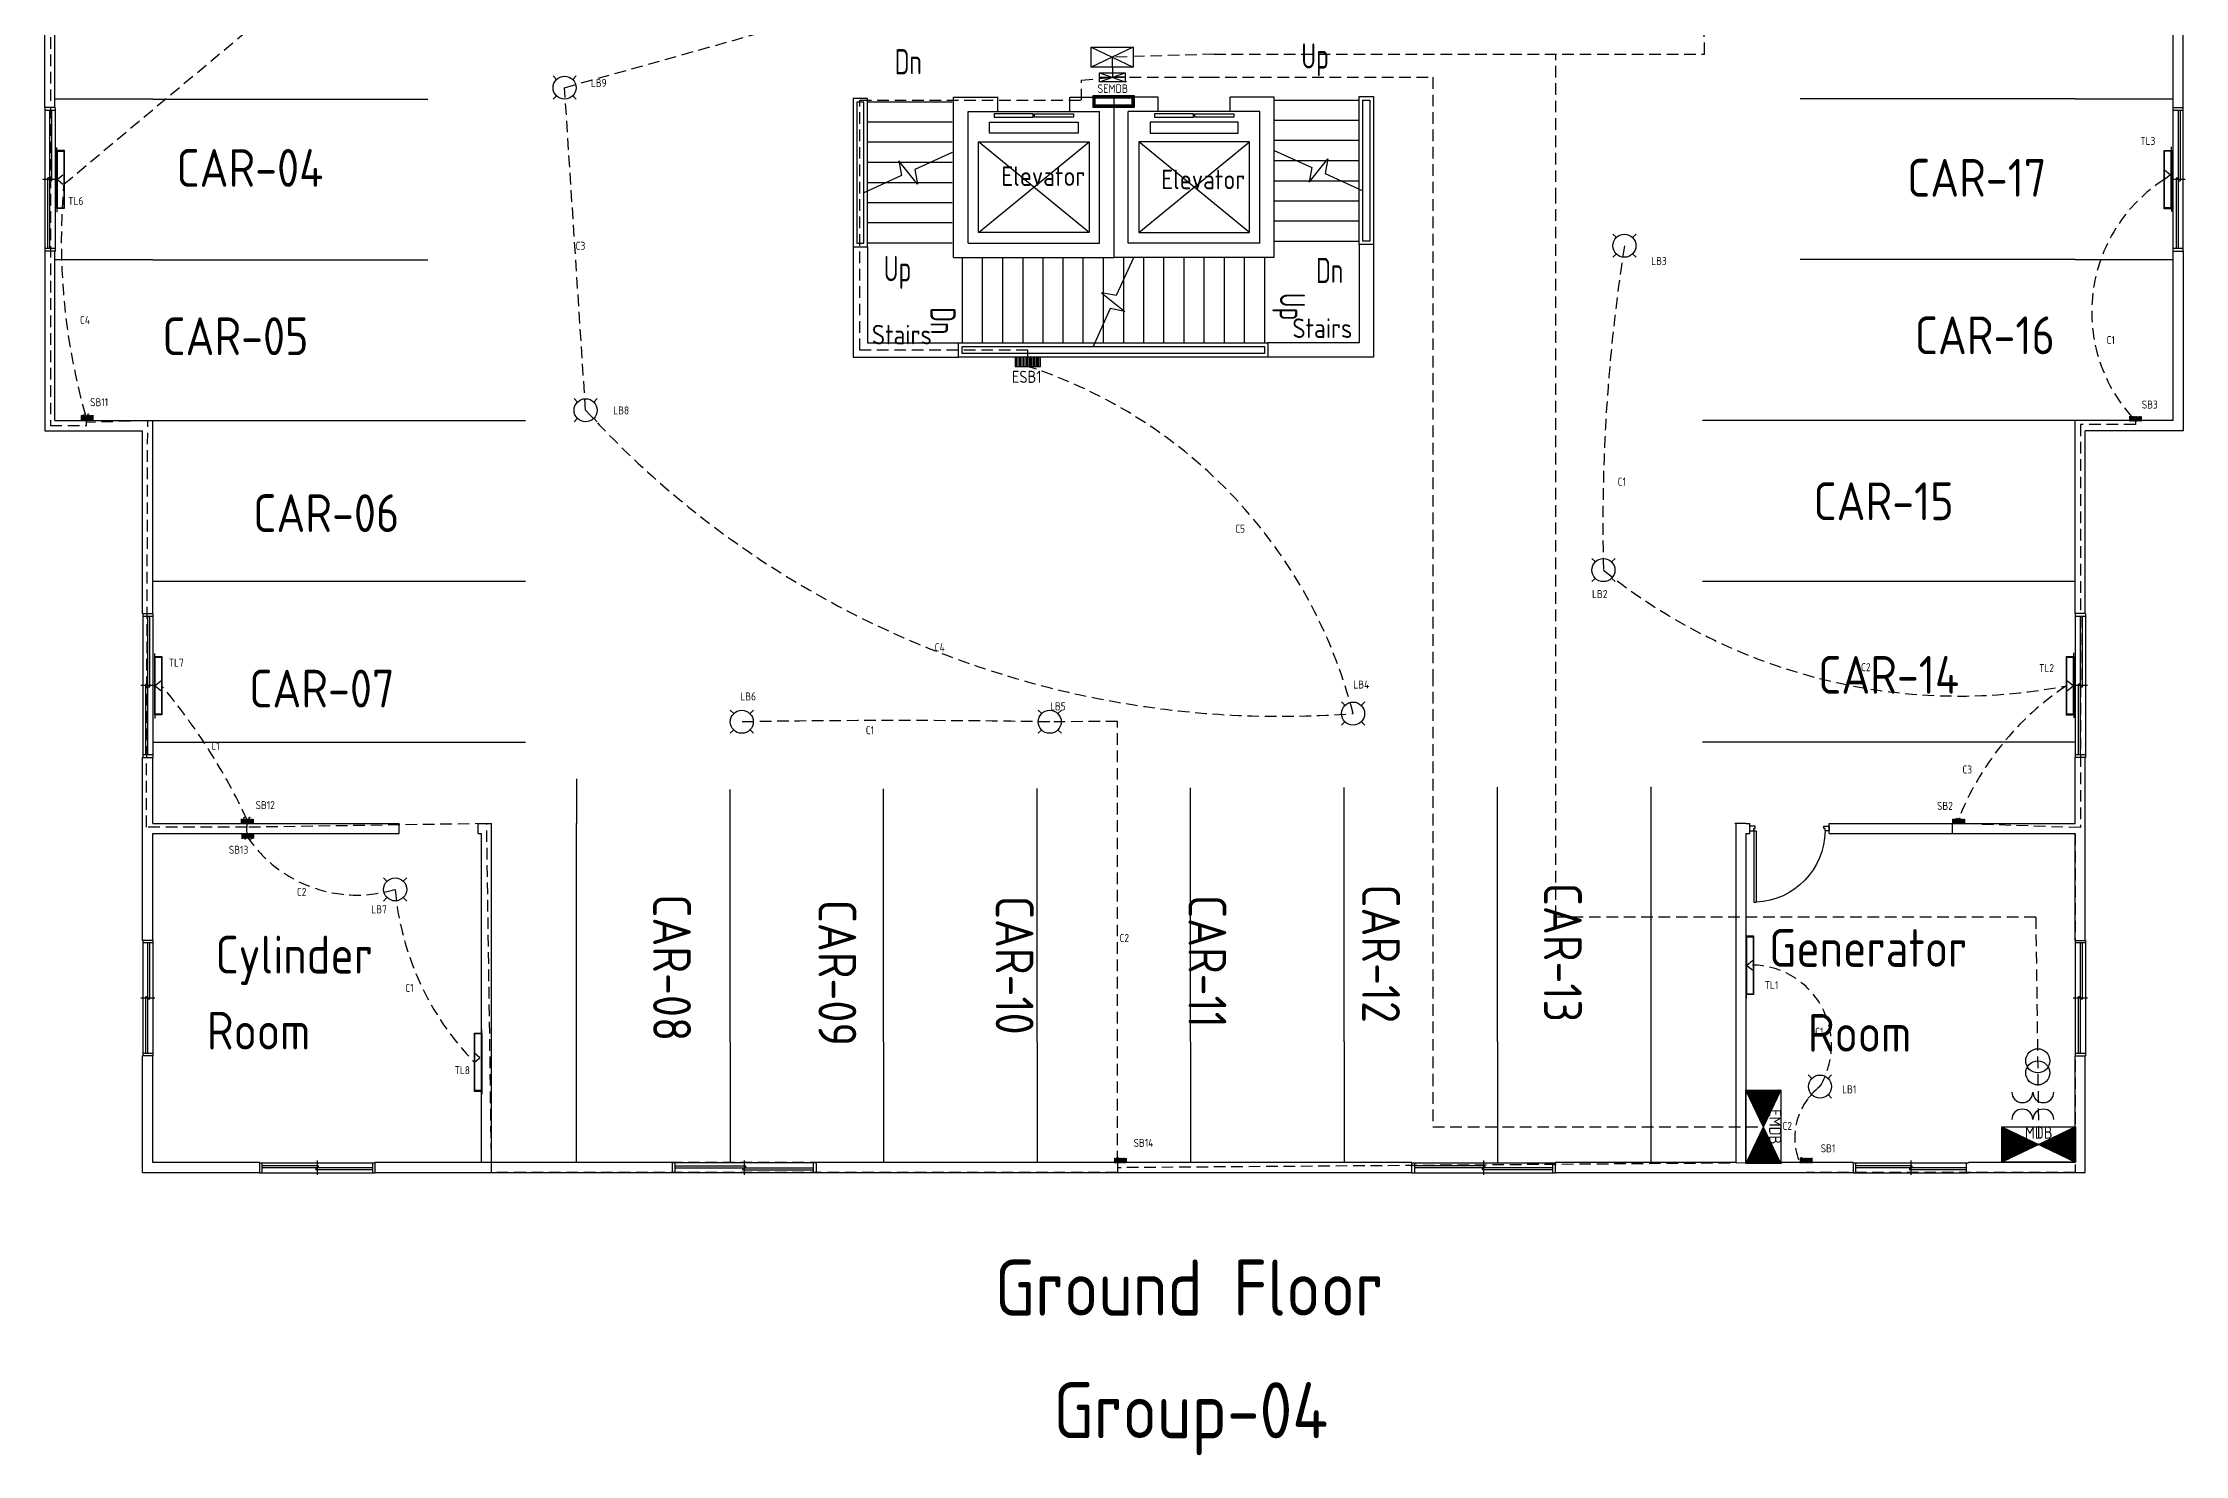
# Model space of a CAD drawing. Header units: inches. Extents: x 33646 to 69385, y 29955 to 61001.
# Drawn here: x 33646 to 34818, y 30326 to 31099 of the extents above; entities that cross this region are included whole.
import ezdxf
from ezdxf.enums import TextEntityAlignment as Align

# ---------------------------------------------------------------- set-up
doc = ezdxf.new("R2010")
doc.units = ezdxf.units.IN
doc.header["$MEASUREMENT"] = 0
doc.linetypes.add('HIDDEN', pattern=[9.525, 6.35, -3.175])
doc.layers.add('All Text', color=7, linetype='Continuous', plot=False)
for name, color, linetype in [('Conduit', 4, 'Continuous'), ('EDB', 1, 'Continuous'), ('Electrical Layout', 130, 'Continuous'), ('STAIR', 2, 'Continuous'), ('Switchboard', 131, 'Continuous'), ('WALL', 7, 'Continuous'), ('WINDOW', 111, 'Continuous'), ('YQ_TEXT', 6, 'Continuous')]:
    doc.layers.add(name, color=color, linetype=linetype)
doc.styles.add('YQ_DIM', font='SUPEROS.SHX', dxfattribs={"width": 0.8, "bigfont": 'HZDX.SHX'})
doc.styles.add('YQ_TEXT', font='SUPEROS.SHX', dxfattribs={"width": 0.8, "bigfont": 'HZDX.SHX'})

# ---------------------------------------------------------------- blocks, each defined once
blk = doc.blocks.new('WD_00_X2')
for p, q in [((0, 0.7), (0, -0.7)), ((-0.5, 0.5), (0.5, 0.5)), ((-0.48, 0.5), (-0.48, -0.5)), ((0.48, 0.5), (0.48, -0.5)), ((0.01, 0.2), (-0.48, 0.2)), ((0.01, 0.2), (0.01, 0)), ((0.48, 0), (-0.48, 0)), ((-0.01, 0), (-0.01, -0.2)), ((0.48, -0.2), (-0.01, -0.2)), ((-0.5, -0.5), (0.5, -0.5))]:
    blk.add_line(p, q)
blk = doc.blocks.new('DR_D01')
for p, q in [((-0.45, 0.93), (-0.42, 0.93)), ((-0.45, 0.03), (-0.45, 0.93)), ((-0.42, 0.03), (-0.42, 0.93)), ((-0.5, 0.03), (-0.42, 0.03)), ((-0.5, 0.03), (-0.5, -0.03)), ((-0.45, 0.03), (-0.45, 0)), ((-0.45, 0), (-0.435, 0)), ((-0.435, 0), (-0.435, -0.03)), ((0.435, 0), (0.435, -0.03)), ((0.45, 0), (0.435, 0)), ((0.45, 0.03), (0.45, 0)), ((0.5, 0.03), (0.45, 0.03)), ((0.5, -0.03), (0.5, 0.03)), ((-0.435, -0.03), (-0.5, -0.03)), ((0.435, -0.03), (0.5, -0.03))]:
    blk.add_line(p, q)
blk.add_arc((-0.46, 0.021), 0.91, 0.5915, 87.4664)

msp = doc.modelspace()

# ---------------------------------------------------------------- hatches: boundary and pattern name
at = {"layer": 'Electrical Layout'}
h = msp.add_hatch(dxfattribs=at)
h.set_pattern_fill('MUDST', color=256)
h.set_pattern_definition([(0, (-1896.47987, 1226.82125), (0.5, 0.25), [0.25, -0.25, 0, -0.25, 0, -0.25])])
h.paths.add_polyline_path([(34178, 30926.6), (34178, 30921.6), (34192, 30921.6), (34192, 30926.6)])
h = msp.add_hatch(dxfattribs=at)
h.set_pattern_fill('MUDST', color=256, scale=0.5)
h.set_pattern_definition([(360, (15629.50388, 15939.5039), (0.25, 0.125), [0.125, -0.125, 0, -0.125, 0, -0.125])])
h.paths.add_polyline_path([(33673.8, 30892.3), (33673.8, 30894.8), (33666.8, 30894.8), (33666.8, 30892.3)])
h = msp.add_hatch(dxfattribs=at)
h.set_pattern_fill('MUDST', color=256, scale=0.5, angle=360)
h.set_pattern_definition([(360, (16750.48228, 15939.07176), (0.25, 0.125), [0.125, -0.125, 0, -0.125, 0, -0.125])])
h.paths.add_polyline_path([(34794.7, 30891.8), (34794.7, 30894.3), (34787.7, 30894.3), (34787.7, 30891.8)])
h = msp.add_hatch(dxfattribs=at)
h.set_pattern_fill('MUDST', color=256, scale=0.5, angle=360)
h.set_pattern_definition([(360, (15717.14652, 15718.67253), (0.25, 0.125), [0.125, -0.125, 0, -0.125, 0, -0.125])])
h.paths.add_polyline_path([(33761.4, 30671.4), (33761.4, 30673.9), (33754.4, 30673.9), (33754.4, 30671.4)])
h = msp.add_hatch(dxfattribs=at)
h.set_pattern_fill('MUDST', color=256, scale=0.5, angle=360)
h.set_pattern_definition([(360, (16653.60826, 15718.53632), (0.25, 0.125), [0.125, -0.125, 0, -0.125, 0, -0.125])])
h.paths.add_polyline_path([(34697.9, 30671.3), (34697.9, 30673.8), (34690.9, 30673.8), (34690.9, 30671.3)])
h = msp.add_hatch(dxfattribs=at)
h.set_pattern_fill('MUDST', color=256, scale=0.5, angle=360)
h.set_pattern_definition([(360, (15717.48177, 15710.63123), (0.25, 0.125), [0.125, -0.125, 0, -0.125, 0, -0.125])])
h.paths.add_polyline_path([(33761.7, 30663.4), (33761.7, 30665.9), (33754.7, 30665.9), (33754.7, 30663.4)])
h = msp.add_hatch(dxfattribs=at)
h.set_pattern_fill('ANSI32', color=256, angle=-90)
h.set_pattern_definition([(315, (4147, 65172.5), (0.265165043, 0.265165043), []), (315, (4147, 65172.32322), (0.265165043, 0.265165043), [])])
h.paths.add_polyline_path([(34577.9, 30525.6), (34587.5, 30505.5), (34597.1, 30525.6)])
h.paths.add_polyline_path([(34577.9, 30485.4), (34597.1, 30485.4), (34587.5, 30505.5)])
h = msp.add_hatch(dxfattribs=at)
h.set_pattern_fill('ANSI32', color=256)
h.set_pattern_definition([(45, (71.1557, 55.26465), (-0.265165043, 0.265165043), []), (45, (71.3325, 55.26465), (-0.265165043, 0.265165043), [])])
h.paths.add_polyline_path([(34718, 30486.1), (34738.2, 30495.8), (34718, 30505.4)])
h.paths.add_polyline_path([(34758.2, 30486.2), (34758.2, 30505.4), (34738.2, 30495.8)])
h = msp.add_hatch(dxfattribs=at)
h.set_pattern_fill('MUDST', color=256, scale=0.5, angle=360)
h.set_pattern_definition([(360, (16194.92322, 15533.02451), (0.25, 0.125), [0.125, -0.125, 0, -0.125, 0, -0.125])])
h.paths.add_polyline_path([(34239.2, 30485.8), (34239.2, 30488.3), (34232.2, 30488.3), (34232.2, 30485.8)])
h = msp.add_hatch(dxfattribs=at)
h.set_pattern_fill('MUDST', color=256, scale=0.5, angle=360)
h.set_pattern_definition([(360, (16570.22244, 15533.02451), (0.25, 0.125), [0.125, -0.125, 0, -0.125, 0, -0.125])])
h.paths.add_polyline_path([(34614.5, 30485.8), (34614.5, 30488.3), (34607.5, 30488.3), (34607.5, 30485.8)])

# ---------------------------------------------------------------- linework, layer by layer
at = {"layer": 'Conduit', "linetype": 'HIDDEN'}
for p, q in [((33657.5, 31021.3), (33931.5, 31250.6)), ((34555.4, 31092.4), (34554.2, 31155.9)), ((34287, 31092.4), (34555.4, 31092.4)), ((34474, 31013), (34474, 31092.4)), ((33657, 31026.3), (33654, 31023.8)), ((33654, 31023.8), (33657, 31021.3)), ((34810.1, 31026.5), (34807.1, 31029)), ((34807.1, 31024), (34810.1, 31026.5)), ((34474, 30620.2), (34474, 31013)), ((33710.5, 30749.3), (33707.5, 30746.8)), ((33707.5, 30746.8), (33710.5, 30744.3)), ((34757, 30746.8), (34754, 30749.3)), ((34754, 30744.3), (34757, 30746.8)), ((34234.1, 30727.3), (34197, 30727.1)), ((34234.1, 30485.9), (34234.1, 30727.3)), ((34736.6, 30620.2), (34474, 30620.2)), ((34581.5, 30596.3), (34578.5, 30593.8)), ((34578.5, 30593.8), (34581.5, 30591.3)), ((33885.2, 30543.3), (33882.2, 30545.8)), ((33882.2, 30540.8), (33885.2, 30543.3))]:
    msp.add_line(p, q, dxfattribs=at)
for centre, radius, start, end in [((34853.1, 30951.4), 85.9, 122.3648, 223.8309), ((35488.7, 30835.2), 989, 171.134, 181.4521), ((34694.8, 31050.7), 309.5, 231.0098, 280.9172), ((33463.7, 30537.5), 324, 24.8231, 40.2453), ((34840.4, 30615.9), 157.2, 123.6219, 158.6219), ((34112.8, 25868.9), 4858.9, 89.0065, 90.9935), ((33817.8, 30704.5), 72.2, 213.7655, 286.8635), ((33994.6, 30649.6), 156.5, 185.2046, 224.0642), ((34581, 30550.2), 43.8, 328.9045, 93.607), ((34640.1, 30499.5), 35.4, 127.676, 202.6377)]:
    msp.add_arc(centre, radius, start, end, dxfattribs=at)
at = {"layer": 'EDB', "linetype": 'HIDDEN'}
for p, q in [((33931.5, 31074.1), (34231.7, 31158.3)), ((34214.3, 31078.2), (34231.2, 31079.8)), ((34224.3, 31079.8), (34231.3, 31079.8)), ((34227, 31079.8), (34231.3, 31079.8)), ((34231.2, 31079.8), (34283.5, 31079.8)), ((34231.3, 31079.8), (34231.3, 31079.8)), ((34235.5, 31079.8), (34231.3, 31079.8)), ((34238.3, 31079.8), (34231.3, 31079.8)), ((34283.5, 31079.8), (34406.7, 31079.8)), ((34406.7, 31079.8), (34406.7, 30753)), ((33943, 30897.6), (33931.5, 31074.1)), ((34214.3, 31067.2), (34214.3, 31078.2)), ((34093.1, 30930.5), (34093.1, 31067.2)), ((34093.1, 31067.2), (34214.3, 31067.2)), ((34185, 30930.5), (34093.1, 30930.5)), ((34185, 30926.6), (34185, 30930.5)), ((34406.7, 30753), (34406.7, 30620.2)), ((34406.7, 30620.2), (34406.7, 30534)), ((34406.7, 30534), (34406.7, 30505.5)), ((34406.7, 30505.5), (34587.5, 30505.5))]:
    msp.add_line(p, q, dxfattribs=at)
at = {"layer": 'EDB'}
for p, q in [((34224.3, 31082.3), (34238.3, 31077.3)), ((34224.3, 31077.3), (34238.3, 31082.3))]:
    msp.add_line(p, q, dxfattribs=at)
at = {"layer": 'EDB', "linetype": 'HIDDEN'}
for centre, radius, start, end in [((34101.2, 30664.7), 270.2, 14.3305, 71.9302), ((34323.1, 31244.9), 514.8, 222.4175, 274.4509)]:
    msp.add_arc(centre, radius, start, end, dxfattribs=at)
at = {"layer": 'Electrical Layout', "linetype": 'HIDDEN'}
for p, q in [((33650.1, 31158.9), (33650.1, 30889.2)), ((34287, 31092.4), (34231.2, 31090.8)), ((33669.9, 30889.2), (33669.9, 30892.7)), ((33703.4, 30891.9), (33669.9, 30890.9)), ((33702.7, 30669.4), (33703.4, 30891.9)), ((33703.4, 30891.9), (33703.4, 30891.9)), ((34791.2, 30891.9), (34761.3, 30891.9)), ((34787.7, 30891.9), (34791.2, 30891.9)), ((34791.2, 30891.9), (34791.2, 30889.8)), ((33650.1, 30889.2), (33669.3, 30889.2)), ((33669.3, 30889.2), (33669.9, 30889.2)), ((34791.2, 30889.8), (34761, 30889.8)), ((34761, 30889.8), (34761, 30669.2)), ((33757.7, 30669.4), (33702.7, 30669.4)), ((33757.7, 30673.5), (33757.7, 30669.4)), ((33888.9, 30671.4), (33757.7, 30669.4)), ((33757.8, 30664.4), (33757.7, 30669.4)), ((33891.6, 30480.4), (33888.9, 30671.4)), ((34690.9, 30671.4), (34690.9, 30671.4)), ((34690.9, 30671.4), (34690.9, 30665.9)), ((34690.9, 30671.4), (34694, 30671.4)), ((34694, 30671.4), (34694, 30673.2)), ((34761, 30669.2), (34694, 30671.4)), ((34690.9, 30665.9), (34758.2, 30665.9)), ((34758.2, 30665.9), (34758.2, 30480.4)), ((34736.6, 30620.2), (34738.2, 30495.8)), ((34582, 30593.8), (34582.2, 30593.8)), ((34234.1, 30485.9), (33886.1, 30485.9)), ((34232.2, 30485.9), (34234.1, 30485.9)), ((34234.1, 30485.9), (34234.1, 30480.4)), ((34607.5, 30485.9), (34234.1, 30483.1)), ((34607.5, 30485.9), (34607.5, 30485.9)), ((34234.1, 30480.4), (33891.6, 30480.4)), ((34758.2, 30480.4), (34611, 30480.4))]:
    msp.add_line(p, q, dxfattribs=at)
at = {"layer": 'Electrical Layout'}
for p, q in [((34219.7, 31096.3), (34242.7, 31085.3)), ((34242.7, 31096.3), (34219.7, 31085.3)), ((33927.1, 31078.6), (33925.2, 31080.5)), ((33936, 31078.6), (33937.9, 31080.5)), ((33927.1, 31069.7), (33925.2, 31067.8)), ((34239, 31077.3), (34238.3, 31077.3)), ((33653.7, 31034.9), (33653.7, 31041.4)), ((34810.9, 31039.8), (34810.9, 31041.8)), ((34810.9, 31012.8), (34810.9, 31006.3)), ((33653.7, 31007.9), (33653.7, 31005.9)), ((34507.1, 30992.1), (34505.2, 30994)), ((34516, 30992.1), (34517.9, 30994)), ((34507.1, 30983.2), (34505.2, 30981.3)), ((33938.6, 30902.1), (33936.7, 30904)), ((33947.5, 30902.1), (33949.4, 30904)), ((33699.8, 30892), (33705.3, 30892)), ((33700.6, 30891.9), (33706.1, 30891.9)), ((33938.6, 30893.2), (33936.7, 30891.3)), ((34762.9, 30892), (34757.4, 30892)), ((34763.7, 30891.9), (34758.2, 30891.9)), ((34495.6, 30814.6), (34493.7, 30816.5)), ((34504.5, 30814.6), (34506.4, 30816.5)), ((34495.6, 30805.7), (34493.7, 30803.8)), ((33707.2, 30757.9), (33707.2, 30764.4)), ((34757.4, 30762.8), (34757.4, 30764.8)), ((33707.2, 30730.9), (33707.2, 30728.9)), ((34024.1, 30731.6), (34022.2, 30733.5)), ((34033, 30731.6), (34034.9, 30733.5)), ((34192.6, 30731.6), (34190.7, 30733.5)), ((34201.5, 30731.6), (34203.4, 30733.5)), ((34358.6, 30736.1), (34356.7, 30738)), ((34367.5, 30736.1), (34369.4, 30738)), ((34757.4, 30735.8), (34757.4, 30729.3)), ((34024.1, 30722.7), (34022.2, 30720.8)), ((34192.6, 30722.7), (34190.7, 30720.8)), ((34358.6, 30727.2), (34356.7, 30725.3)), ((33885.3, 30671.4), (33890.8, 30671.4)), ((33886.1, 30671.4), (33891.6, 30671.4)), ((34577.4, 30671.4), (34571.9, 30671.4)), ((34578.2, 30671.4), (34572.7, 30671.4)), ((33834.3, 30639.9), (33832.4, 30641.8)), ((33843.2, 30639.9), (33845.1, 30641.8)), ((33834.3, 30631), (33832.4, 30629)), ((34578.2, 30604.9), (34578.2, 30611.4)), ((34578.2, 30577.9), (34578.2, 30575.9)), ((33886.2, 30556.8), (33886.2, 30558.8)), ((33886.2, 30529.8), (33886.2, 30523.3)), ((34614.1, 30532), (34612.1, 30533.9)), ((34623, 30532), (34624.9, 30533.9)), ((34597.1, 30525.6), (34577.9, 30485.4)), ((34597.1, 30485.4), (34577.9, 30525.6)), ((34614.1, 30523.1), (34612.1, 30521.2)), ((34718, 30505.4), (34758.3, 30486.1)), ((34758.3, 30505.4), (34718, 30486.1))]:
    msp.add_line(p, q, dxfattribs=at)
at = {"layer": 'Electrical Layout', "color": 4}
msp.add_line((34231.2, 31090.8), (34231.3, 31079.8), dxfattribs=at)
at = {"layer": 'Electrical Layout'}
for points in [[(34219.7, 31096.3), (34242.7, 31096.3), (34242.7, 31085.3), (34219.7, 31085.3)], [(33936, 31069.7), (33937.9, 31067.8)], [(34220.7, 31069.8), (34243.2, 31069.8), (34243.2, 31063.3), (34220.7, 31063.3)], [(34220.9, 31069.5), (34242.9, 31069.5), (34242.9, 31063.5), (34220.9, 31063.5)], [(34221.2, 31069.3), (34242.7, 31069.3), (34242.7, 31063.8), (34221.2, 31063.8)], [(34221.4, 31069), (34242.4, 31069), (34242.4, 31064), (34221.4, 31064)], [(34221.7, 31068.8), (34242.2, 31068.8), (34242.2, 31064.3), (34221.7, 31064.3)], [(34221.9, 31068.5), (34241.9, 31068.5), (34241.9, 31064.5), (34221.9, 31064.5)], [(33653.7, 31007.9), (33653.7, 31039.9), (33657.7, 31039.9), (33657.7, 31007.9)], [(33654, 31008.2), (33654, 31039.4), (33657.5, 31039.4), (33657.5, 31008.2)], [(34810.9, 31039.8), (34810.9, 31007.8), (34806.9, 31007.8), (34806.9, 31039.8)], [(34810.6, 31039.6), (34810.6, 31008.3), (34807.1, 31008.3), (34807.1, 31039.6)], [(34516, 30983.2), (34517.9, 30981.3)], [(33947.5, 30893.2), (33949.4, 30891.3)], [(34504.5, 30805.7), (34506.4, 30803.8)], [(33707.2, 30730.9), (33707.2, 30762.9), (33711.2, 30762.9), (33711.2, 30730.9)], [(33707.5, 30731.2), (33707.5, 30762.4), (33711, 30762.4), (33711, 30731.2)], [(34757.4, 30762.8), (34757.4, 30730.8), (34753.4, 30730.8), (34753.4, 30762.8)], [(34757.1, 30762.5), (34757.1, 30731.3), (34753.6, 30731.3), (34753.6, 30762.5)], [(34033, 30722.7), (34034.9, 30720.8)], [(34201.5, 30722.7), (34203.4, 30720.8)], [(34367.5, 30727.2), (34369.4, 30725.3)], [(33843.2, 30631), (33845.1, 30629)], [(34578.2, 30577.9), (34578.2, 30609.9), (34582.2, 30609.9), (34582.2, 30577.9)], [(34578.5, 30578.1), (34578.5, 30609.4), (34582, 30609.4), (34582, 30578.1)], [(33886.2, 30556.8), (33886.2, 30524.8), (33882.2, 30524.8), (33882.2, 30556.8)], [(33885.9, 30556.5), (33885.9, 30525.3), (33882.4, 30525.3), (33882.4, 30556.5)], [(34597.1, 30525.6), (34597.1, 30485.4), (34577.9, 30485.4), (34577.9, 30525.6)], [(34623, 30523.1), (34624.9, 30521.2)], [(34718, 30505.4), (34758.3, 30505.4), (34758.3, 30486.1), (34718, 30486.1)]]:
    msp.add_lwpolyline(points, close=True, dxfattribs=at)
at = {"layer": 'Electrical Layout', "color": 1}
for points in [[(34224.3, 31082.3), (34238.3, 31082.3), (34238.3, 31077.3), (34224.3, 31077.3)], [(34178, 30921.6), (34192, 30921.6), (34192, 30926.6), (34178, 30926.6)]]:
    msp.add_lwpolyline(points, close=True, dxfattribs=at)
at = {"layer": 'Electrical Layout'}
for centre, radius in [((33931.5, 31074.1), 6.3), ((34511.5, 30987.6), 6.3), ((33943, 30897.6), 6.3), ((34500, 30810.1), 6.3), ((34028.5, 30727.1), 6.3), ((34197, 30727.1), 6.3), ((34363, 30731.6), 6.3), ((33838.8, 30635.4), 6.3), ((34737.7, 30541.6), 6.6), ((34737.7, 30535), 6.6), ((34618.5, 30527.5), 6.3)]:
    msp.add_circle(centre, radius, dxfattribs=at)
at = {"layer": 'Electrical Layout', "linetype": 'HIDDEN'}
msp.add_arc((34006.2, 30990.1), 350.1, 174.456, 196.1635, dxfattribs=at)
at = {"layer": 'STAIR'}
for p, q in [((34319.9, 31067.3), (34366.3, 31067.3)), ((34143.7, 31066.2), (34097.3, 31066.2)), ((34319.9, 31056.3), (34366.3, 31056.3)), ((34143.7, 31055.2), (34097.3, 31055.2)), ((34143.7, 31044.2), (34097.3, 31044.2)), ((34218.5, 30994.8), (34158.1, 31044.4)), ((34158.1, 30994.8), (34218.5, 31044.4)), ((34245.8, 30994.8), (34306.3, 31044.4)), ((34306.3, 30994.8), (34245.8, 31044.4)), ((34319.9, 31045.3), (34366.3, 31045.3)), ((34143.7, 31033.1), (34097.3, 31033.1)), ((34319.9, 31034.3), (34366.3, 31034.3)), ((34143.7, 31022.1), (34097.3, 31022.1)), ((34319.9, 31023.2), (34366.3, 31023.2)), ((34143.7, 31011.1), (34097.3, 31011.1)), ((34319.9, 31012.2), (34366.3, 31012.2)), ((34143.7, 31000.1), (34097.3, 31000.1)), ((34319.9, 31001.2), (34366.3, 31001.2)), ((34143.7, 30989.1), (34097.3, 30989.1)), ((34319.9, 30990.2), (34366.3, 30990.2)), ((34149.1, 30981), (34149.1, 30934.5)), ((34160.1, 30981), (34160.1, 30934.5)), ((34171.1, 30981), (34171.1, 30934.5)), ((34182.2, 30981), (34182.2, 30934.5)), ((34193.2, 30981), (34193.2, 30934.5)), ((34204.2, 30981), (34204.2, 30934.5)), ((34215.2, 30981), (34215.2, 30934.5)), ((34226.3, 30981), (34226.3, 30934.5)), ((34237.3, 30981), (34237.3, 30934.5)), ((34248.3, 30981), (34248.3, 30934.5)), ((34259.3, 30981), (34259.3, 30934.5)), ((34270.4, 30981), (34270.4, 30934.5)), ((34281.4, 30981), (34281.4, 30934.5)), ((34292.4, 30981), (34292.4, 30934.5)), ((34303.4, 30981), (34303.4, 30934.5)), ((34314.5, 30981), (34314.5, 30934.5))]:
    msp.add_line(p, q, dxfattribs=at)
for points in [[(34089.4, 30987.1), (34097.3, 30987.1), (34097.3, 31068.2), (34089.4, 31068.2)], [(34374.2, 30988.2), (34366.3, 30988.2), (34366.3, 31069.3), (34374.2, 31069.3)], [(34372.2, 30990.2), (34368.3, 30990.2), (34368.3, 31067.3), (34372.2, 31067.3)], [(34091.4, 30989.1), (34095.3, 30989.1), (34095.3, 31066.2), (34091.4, 31066.2)], [(34218.5, 30994.8), (34158.1, 30994.8), (34158.1, 31044.4), (34218.5, 31044.4)], [(34212.5, 31049.2), (34164.1, 31049.2), (34164.1, 31055.3), (34212.5, 31055.3)], [(34245.8, 30994.8), (34306.3, 30994.8), (34306.3, 31044.4), (34245.8, 31044.4)], [(34251.9, 31049.2), (34300.2, 31049.2), (34300.2, 31055.3), (34251.9, 31055.3)], [(34147.1, 30926.6), (34147.1, 30934.5), (34316.4, 30934.5), (34316.4, 30926.6)], [(34149.1, 30928.6), (34149.1, 30932.5), (34314.5, 30932.5), (34314.5, 30928.6)]]:
    msp.add_lwpolyline(points, close=True, dxfattribs=at)
at = {"layer": 'Switchboard'}
for points in [[(34723.5, 30524.5, 1), (34735, 30524.5, 1), (34746.5, 30524.5)], [(34746.5, 30509.4, 1), (34735, 30509.4, 1), (34723.5, 30509.4)]]:
    msp.add_lwpolyline(points, format="xyb", dxfattribs=at)
at = {"layer": 'WALL'}
for p, q in [((33647.1, 31063.3), (33647.1, 31161.5)), ((34817.2, 31023.9), (34817.2, 31161.5)), ((33652.6, 31063.3), (33652.6, 31155.9)), ((34811.7, 31063.3), (34811.7, 31155.9)), ((33706.1, 31067.9), (33652.6, 31067.9)), ((33706.1, 31067.9), (33856.6, 31067.9)), ((34144.4, 31068.9), (34168.6, 31068.9)), ((34144.4, 30981.1), (34144.4, 31068.9)), ((34168.6, 31061), (34168.6, 31068.9)), ((34208, 31068.9), (34232.2, 31068.9)), ((34208, 31061), (34208, 31068.9)), ((34232.2, 30981.1), (34232.2, 31068.9)), ((34232.2, 30981.1), (34232.2, 31068.9)), ((34256.4, 31068.9), (34232.2, 31068.9)), ((34256.4, 31061), (34256.4, 31068.9)), ((34319.9, 31068.9), (34295.7, 31068.9)), ((34295.7, 31061), (34295.7, 31068.9)), ((34319.9, 30981.1), (34319.9, 31068.9)), ((34758.2, 31068), (34607.7, 31068)), ((34758.2, 31068), (34811.7, 31068)), ((33652.6, 31063.3), (33647.1, 31063.3)), ((34152.3, 31061), (34168.6, 31061)), ((34152.3, 30989), (34152.3, 31061)), ((34208, 31061), (34224.3, 31061)), ((34224.3, 30989), (34224.3, 31061)), ((34240, 30989), (34240, 31061)), ((34256.4, 31061), (34240, 31061)), ((34312, 31061), (34295.7, 31061)), ((34312, 30989), (34312, 31061)), ((34811.7, 31063.3), (34817.2, 31063.3)), ((33647.1, 31023.9), (33647.1, 30886.4)), ((34089.4, 30987.1), (34089.4, 30926.6)), ((34097.3, 30987.1), (34097.3, 30934.5)), ((34152.3, 30989), (34224.3, 30989)), ((34312, 30989), (34240, 30989)), ((34366.3, 30988.2), (34366.3, 30934.5)), ((34374.2, 30988.2), (34374.2, 30926.6)), ((33652.6, 30984.6), (33647.1, 30984.6)), ((33652.6, 30891.9), (33652.6, 30984.6)), ((33706.1, 30979.9), (33652.6, 30979.9)), ((33706.1, 30979.9), (33856.6, 30979.9)), ((34144.4, 30981.1), (34232.2, 30981.1)), ((34319.9, 30981.1), (34232.2, 30981.1)), ((34758.2, 30980), (34607.7, 30980)), ((34758.2, 30980), (34811.7, 30980)), ((34811.7, 30891.9), (34811.7, 30984.6)), ((34811.7, 30984.6), (34817.2, 30984.6)), ((34817.2, 30984.6), (34817.2, 30886.4)), ((34089.4, 30926.6), (34147.1, 30926.6)), ((34097.3, 30934.5), (34147.1, 30934.5)), ((34366.3, 30934.5), (34316.4, 30934.5)), ((34374.2, 30926.6), (34316.4, 30926.6)), ((33652.6, 30891.9), (33700.6, 30891.9)), ((33706.1, 30786.3), (33706.1, 30891.9)), ((33706.1, 30891.9), (33910.1, 30891.9)), ((34758.2, 30891.9), (34554.2, 30891.9)), ((34758.2, 30786.3), (34758.2, 30891.9)), ((34811.7, 30891.9), (34763.7, 30891.9)), ((33647.1, 30886.4), (33700.6, 30886.4)), ((33700.6, 30786.3), (33700.6, 30886.4)), ((34763.7, 30786.3), (34763.7, 30886.4)), ((34817.2, 30886.4), (34763.7, 30886.4)), ((33706.1, 30804), (33910.1, 30804)), ((34758.2, 30803.9), (34554.2, 30803.9)), ((33700.6, 30786.3), (33706.1, 30786.3)), ((34763.7, 30786.3), (34758.2, 30786.3)), ((33706.1, 30716), (33910.1, 30716)), ((34758.2, 30715.9), (34554.2, 30715.9)), ((33700.6, 30607.4), (33700.6, 30707.5)), ((33700.6, 30707.5), (33706.1, 30707.5)), ((33706.1, 30671.4), (33706.1, 30707.5)), ((34758.2, 30671.4), (34758.2, 30707.5)), ((34763.7, 30707.5), (34758.2, 30707.5)), ((34763.7, 30607.4), (34763.7, 30707.5)), ((34022.1, 30671.4), (34022.1, 30690.1)), ((34106.1, 30671.4), (34106.1, 30690.4)), ((34190.1, 30671.4), (34190.1, 30690.6)), ((34274.1, 30671.4), (34274.1, 30690.9)), ((34358.1, 30671.4), (34358.1, 30691.1)), ((34442.1, 30671.4), (34442.1, 30691.3)), ((33706.1, 30671.4), (33840.9, 30671.4)), ((33840.9, 30665.9), (33840.9, 30671.4)), ((33884.2, 30671.4), (33886.1, 30671.4)), ((33884.2, 30665.9), (33884.2, 30671.4)), ((33891.6, 30485.9), (33891.6, 30671.4)), ((33938.1, 30485.9), (33938.1, 30671.4)), ((34022.1, 30551.9), (34022.1, 30671.4)), ((34106.1, 30551.9), (34106.1, 30671.4)), ((34190.1, 30551.9), (34190.1, 30671.4)), ((34274.1, 30551.9), (34274.1, 30671.4)), ((34358.1, 30551.9), (34358.1, 30671.4)), ((34442.1, 30551.9), (34442.1, 30671.4)), ((34526.2, 30485.9), (34526.2, 30671.4)), ((34572.7, 30485.9), (34572.7, 30671.4)), ((34578.2, 30671.4), (34580.2, 30671.4)), ((34580.2, 30665.9), (34580.2, 30671.4)), ((34623.5, 30671.4), (34758.2, 30671.4)), ((34623.5, 30665.9), (34623.5, 30671.4)), ((33706.1, 30665.9), (33840.9, 30665.9)), ((33706.1, 30607.4), (33706.1, 30665.9)), ((33884.2, 30665.9), (33886.1, 30665.9)), ((33886.1, 30485.9), (33886.1, 30665.9)), ((34578.2, 30485.9), (34578.2, 30665.9)), ((34578.2, 30665.9), (34580.2, 30665.9)), ((34623.5, 30665.9), (34758.2, 30665.9)), ((34758.2, 30607.4), (34758.2, 30665.9)), ((33706.1, 30607.4), (33700.6, 30607.4)), ((34758.2, 30607.4), (34763.7, 30607.4)), ((34022.1, 30551.9), (34022.1, 30485.9)), ((34106.1, 30551.9), (34106.1, 30485.9)), ((34190.1, 30551.9), (34190.1, 30485.9)), ((34274.1, 30551.9), (34274.1, 30485.9)), ((34358.1, 30551.9), (34358.1, 30485.9)), ((34442.1, 30551.9), (34442.1, 30485.9)), ((33700.6, 30480.4), (33700.6, 30544.4)), ((33706.1, 30544.4), (33700.6, 30544.4)), ((33706.1, 30485.9), (33706.1, 30544.4)), ((34758.2, 30485.9), (34758.2, 30544.4)), ((34758.2, 30544.4), (34763.7, 30544.4)), ((34763.7, 30480.4), (34763.7, 30544.4)), ((33764.6, 30485.9), (33706.1, 30485.9)), ((33764.6, 30485.9), (33764.6, 30480.4)), ((33886.1, 30485.9), (33827.6, 30485.9)), ((33827.6, 30485.9), (33827.6, 30480.4)), ((33990.5, 30485.9), (33891.6, 30485.9)), ((33990.5, 30480.4), (33990.5, 30485.9)), ((34395.1, 30485.9), (34069.3, 30485.9)), ((34069.3, 30480.4), (34069.3, 30485.9)), ((34395.1, 30480.4), (34395.1, 30485.9)), ((34572.7, 30485.9), (34473.8, 30485.9)), ((34473.8, 30480.4), (34473.8, 30485.9)), ((34636.7, 30485.9), (34578.2, 30485.9)), ((34636.7, 30485.9), (34636.7, 30480.4)), ((34758.2, 30485.9), (34699.7, 30485.9)), ((33700.6, 30480.4), (33764.6, 30480.4)), ((33827.6, 30480.4), (33990.5, 30480.4)), ((34069.3, 30480.4), (34232.2, 30480.4)), ((34232.2, 30480.4), (34395.1, 30480.4)), ((34473.8, 30480.4), (34636.7, 30480.4)), ((34699.7, 30480.4), (34763.7, 30480.4))]:
    msp.add_line(p, q, dxfattribs=at)
for points in [[(33938.1, 30695.9), (33938.1, 30671.4)], [(34526.2, 30671.4), (34526.2, 30691.6)]]:
    msp.add_lwpolyline(points, dxfattribs=at)
at = {"layer": 'WINDOW'}
for p, q in [((34168.6, 31061), (34208, 31061)), ((34295.7, 31061), (34256.4, 31061))]:
    msp.add_line(p, q, dxfattribs=at)
for points in [[(34166.6, 31059.8), (34166.6, 31057.9), (34187.9, 31057.9), (34187.9, 31059.8)], [(34210, 31059.8), (34210, 31057.9), (34188.7, 31057.9), (34188.7, 31059.8)], [(34254.4, 31059.8), (34254.4, 31057.9), (34275.7, 31057.9), (34275.7, 31059.8)], [(34297.7, 31059.8), (34297.7, 31057.9), (34276.4, 31057.9), (34276.4, 31059.8)]]:
    msp.add_lwpolyline(points, close=True, dxfattribs=at)
at = {"layer": 'YQ_TEXT'}
for points in [[(34343.1, 31039.8, 0, 2.62, 0), (34343.1, 31047.6, 0, 0, 0), (34343.1, 31078.4, 0, 0, 0)], [(34120.5, 31038.7, 0, 2.62, 0), (34120.5, 31046.5, 0, 0, 0), (34120.5, 31077.2, 0, 0, 0)], [(34120.5, 31016.6, 0, 2.62, 0), (34120.5, 31008.7, 0, 0, 0), (34120.5, 30978, 0, 0, 0)], [(34343.1, 31017.7, 0, 2.62, 0), (34343.1, 31009.9, 0, 0, 0), (34343.1, 30979.1, 0, 0, 0)], [(34220.8, 30957.7, 0, 2.62, 0), (34212.9, 30957.7, 0, 0, 0), (34138.1, 30957.7, 0, 0, 0)], [(34242.8, 30957.7, 0, 2.62, 0), (34250.7, 30957.7, 0, 0, 0), (34325.5, 30957.7, 0, 0, 0)]]:
    msp.add_lwpolyline(points, format="xyseb", dxfattribs=at)
for points in [[(34143.7, 31038.7), (34123.1, 31029.3), (34124.6, 31021.3), (34114.4, 31034), (34115.9, 31026), (34095.3, 31016.6)], [(34319.9, 31039.8), (34340.5, 31030.4), (34339, 31022.4), (34349.1, 31035.1), (34347.7, 31027.1), (34368.3, 31017.7)], [(34242.8, 30981), (34233.4, 30960.3), (34225.4, 30961.8), (34238.1, 30951.7), (34230.1, 30953.2), (34220.8, 30932.5)]]:
    msp.add_lwpolyline(points, dxfattribs=at)

# ---------------------------------------------------------------- block references
at = {"layer": 'WINDOW'}
for p, xscale, yscale, zscale, rotation in [((33649.9, 31023.9), 78.74015748031525, 5.511811023636255, 78.74015748031525, 269.9999999999894), ((34814.5, 31024), 78.74015748031525, 5.511811023599876, 78.74015748031525, 90.0000000000106), ((33703.4, 30746.9), 78.74015748031525, 5.511811023738119, 78.74015748031525, 270.0000000000159), ((34761, 30746.9), 78.74015748031525, 5.511811023745395, 78.74015748031525, 269.9999999999788), ((33703.4, 30575.9), 62.9921259842522, 5.511811023869086, 62.9921259842522, 270.0000000000132), ((34761, 30575.9), 62.9921259842522, 5.511811023869086, 62.9921259842522, 269.9999999999735), ((34029.9, 30483.1), 78.74015748031525, 5.51181102357441, 78.74015748031525, 180)]:
    msp.add_blockref('WD_00_X2', p, dxfattribs=dict(at, xscale=xscale, yscale=yscale, zscale=zscale, rotation=rotation))
for name, p, xscale, yscale, zscale in [('DR_D01', (34601.8, 30668.7), 43.30708661417157, -43.30708661417157, 43.30708661417323), ('WD_00_X2', (33796.1, 30483.1), 62.9921259842522, 5.511811023505288, 62.9921259842522), ('WD_00_X2', (34434.4, 30483.1), 78.74015748031525, 5.51181102361079, 78.74015748031525), ('WD_00_X2', (34668.2, 30483.1), 62.9921259842522, 5.511811023614428, 62.9921259842522)]:
    msp.add_blockref(name, p, dxfattribs=dict(at, xscale=xscale, yscale=yscale, zscale=zscale))

# ---------------------------------------------------------------- texts
at = {"layer": 'All Text', "color": 7, "style": 'YQ_TEXT', "width": 0.8}
for s, p in [('Dn', (34119.6, 31088.3)), ('Up', (34342.2, 31089.4)), ('Up', (34113.7, 30973)), ('Dn', (34350.2, 30974.1))]:
    msp.add_text(s, height=13.78, dxfattribs=at).set_placement(p, align=Align.MIDDLE)
at = {"layer": 'All Text', "style": 'YQ_DIM'}
for s, height, p in [('CAR-04', 20.69, (33759.3, 31030.2)), ('CAR-17', 20.69, (34704.3, 31024.8)), ('Elevator ', 10.69, (34196.4, 31025.7)), ('Elevator ', 10.69, (34283.9, 31023.9)), ('CAR-05', 20.69, (33751.4, 30938.1)), ('Stairs ', 10.69, (34119, 30939)), ('Stairs ', 10.69, (34349.1, 30942.5)), ('CAR-16', 20.69, (34708.7, 30938.6)), ('CAR-15', 20.69, (34653.3, 30847.8)), ('CAR-06', 20.69, (33801.1, 30841.3)), ('CAR-14', 20.69, (34656.1, 30752.8)), ('CAR-07', 20.69, (33798.7, 30745.3)), ('Cylinder ', 20.69, (33789.2, 30596.6)), ('Generator ', 20.69, (34650.5, 30603.4)), ('Room', 20.69, (33764.1, 30558.1)), ('Room', 20.69, (34640.2, 30556.9)), ('Ground Floor', 30.685, (34273.3, 30417.5)), ('Group-04', 30.69, (34274.2, 30345.8))]:
    msp.add_text(s, height=height, dxfattribs=at).set_placement(p, align=Align.MIDDLE)
at = {"layer": 'All Text', "color": 7, "style": 'YQ_TEXT', "width": 0.8}
for s, p in [('Dn', (34138.6, 30946.5)), ('Up', (34327.7, 30954.3))]:
    msp.add_text(s, height=13.78, rotation=270, dxfattribs=at).set_placement(p, align=Align.MIDDLE)
at = {"layer": 'All Text', "style": 'YQ_DIM'}
for s, p in [('CAR-12', (34378.3, 30600.2)), ('CAR-13', (34477.8, 30600.9)), ('CAR-08', (33990.3, 30592.5)), ('CAR-09', (34080.8, 30589.7)), ('CAR-10', (34177.8, 30593.9)), ('CAR-11', (34283.3, 30596))]:
    msp.add_text(s, height=20.69, rotation=270, dxfattribs=at).set_placement(p, align=Align.MIDDLE)
at = {"layer": 'EDB', "style": 'YQ_DIM'}
msp.add_text('SEMDB', height=4.69, dxfattribs=at).set_placement((34231.5, 31073.6), align=Align.MIDDLE)
msp.add_text('EMDB', height=6.61, rotation=270, dxfattribs=at).set_placement((34594, 30505.5), align=Align.MIDDLE)
at = {"layer": 'Electrical Layout', "color": 4, "style": 'YQ_DIM'}
for s, p in [('LB9', (33950.2, 31076.7)), ('TL3', (34797.9, 31045)), ('TL6', (33664, 31012.1)), ('LB3', (34530.4, 30979.3)), ('C4', (33669.1, 30947)), ('C1', (34777.6, 30936)), ('SB11', (33676.8, 30902)), ('LB8', (33962.5, 30897.5)), ('SB3', (34799, 30900.7)), ('C1', (34510.1, 30858.5)), ('LB2', (34498, 30797)), ('TL7', (33719, 30759.5)), ('C2', (34643.6, 30757)), ('TL2', (34742.5, 30756.5)), ('LB6', (34032, 30741)), ('LB4', (34367.5, 30747.5)), ('LB5', (34201.5, 30735.6)), ('C1', (33740.5, 30713.9)), ('C1', (34098.6, 30722.5)), ('C3', (34699.1, 30701)), ('SB12', (33767.7, 30681.5)), ('SB2', (34686.9, 30681.1)), ('SB13', (33753.1, 30657.1)), ('C2', (33787.6, 30634)), ('LB7', (33830, 30624.5)), ('C2', (34237.8, 30608.8)), ('C1', (33846.6, 30581.5)), ('TL1', (34592, 30583)), ('C1', (34618.1, 30557.5)), ('TL8', (33875.5, 30536.5)), ('LB1', (34634.5, 30526)), ('C2', (34600.6, 30506)), ('SB14', (34248.3, 30496.7)), ('SB1', (34622.9, 30493.7))]:
    msp.add_text(s, height=4.38, dxfattribs=at).set_placement(p, align=Align.MIDDLE)
at = {"layer": 'Electrical Layout', "color": 1, "style": 'YQ_DIM'}
for s, height, p in [('C3', 4.38, (33940.2, 30987.6)), ('ESB1', 6.61, (34184.4, 30915.9)), ('C5', 4.38, (34301.2, 30832.8)), ('C4', 4.38, (34136.8, 30767.9))]:
    msp.add_text(s, height=height, dxfattribs=at).set_placement(p, align=Align.MIDDLE)
at = {"layer": 'Electrical Layout', "linetype": 'HIDDEN', "style": 'YQ_DIM'}
for p in [(33668.6, 30894.5), (33670.9, 30894.6), (33756.3, 30673.9), (33759.2, 30673.9), (34693.4, 30673.4), (34695, 30673.4), (33756.6, 30663.9), (33759.8, 30663.8), (34234.1, 30487.8), (34608.4, 30487.8), (34608.4, 30487.8)]:
    msp.add_text('$', height=2.82, rotation=180, dxfattribs=at).set_placement(p, align=Align.MIDDLE)
at = {"layer": 'Electrical Layout', "style": 'YQ_DIM'}
msp.add_text('MDB', height=6.61, dxfattribs=at).set_placement((34738.2, 30502.3), align=Align.MIDDLE)

doc.saveas('drawing.dxf')
